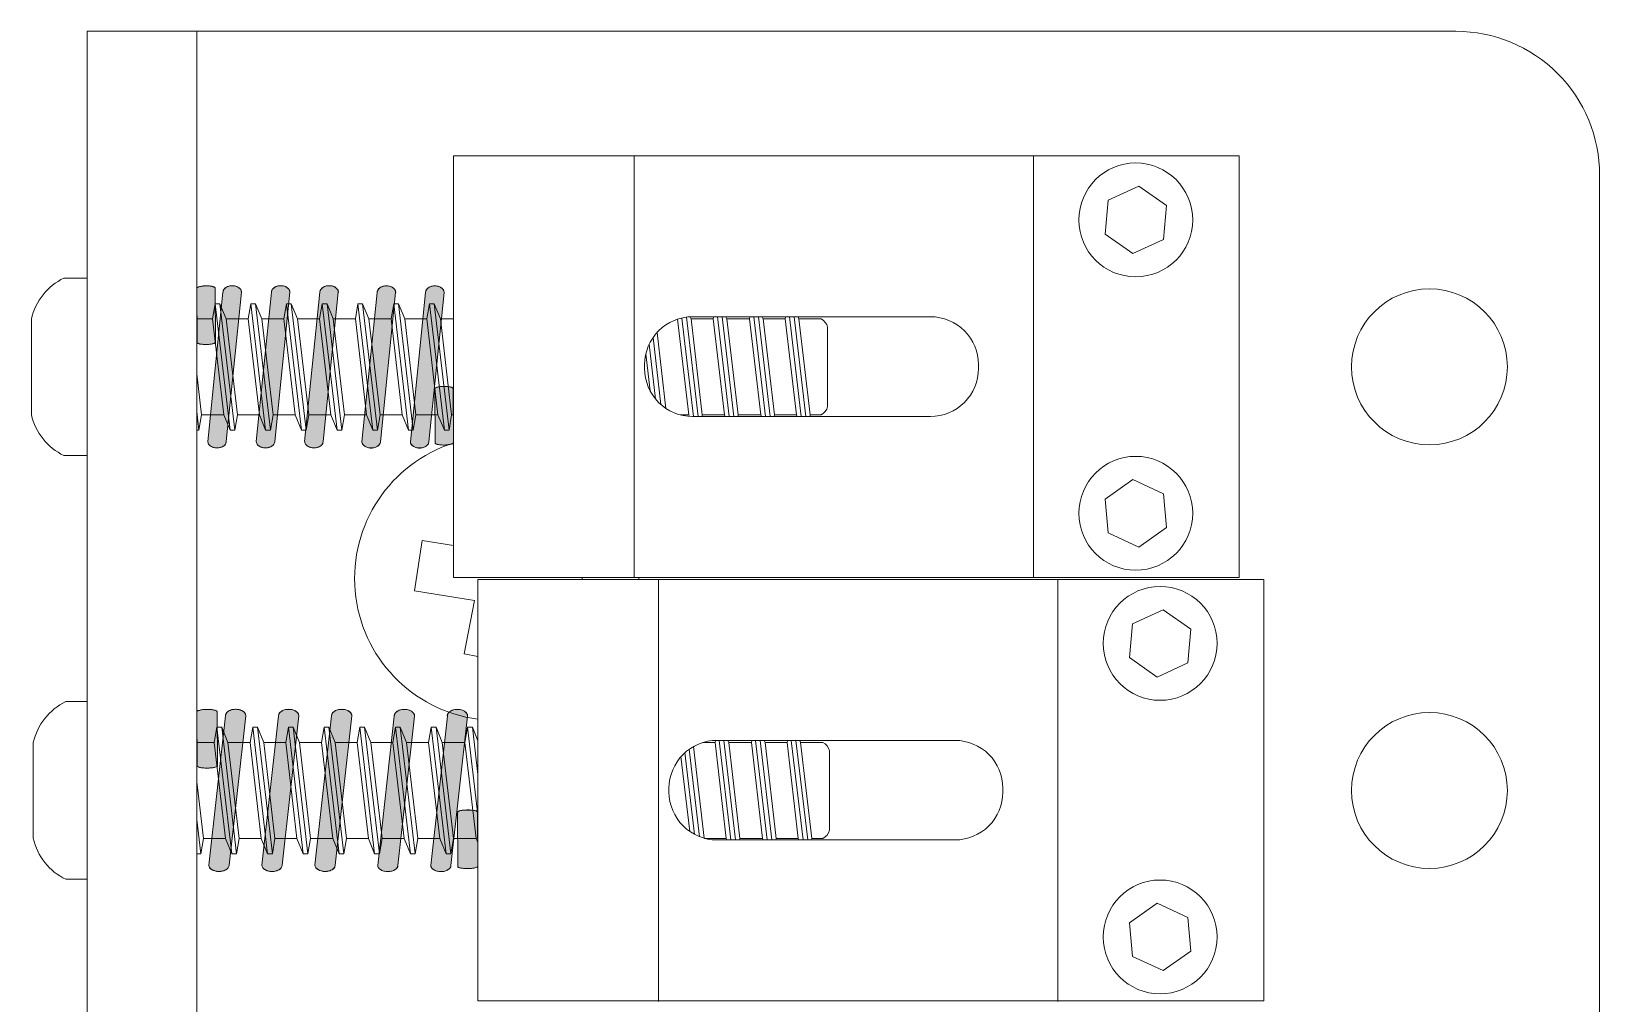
# Model space of a CAD drawing. Header units: inches. Extents: x 25.8 to 87.4, y 9 to 55.4.
# Drawn here: x 46.64 to 57.91, y 48.42 to 55.4 of the extents above; entities that cross this region are included whole.
import ezdxf

# ---------------------------------------------------------------- set-up
doc = ezdxf.new("R2010")
doc.units = ezdxf.units.IN
doc.header["$MEASUREMENT"] = 0
doc.layers.add('Dsene final', color=143, linetype='Continuous', lineweight=0)

msp = doc.modelspace()

# ---------------------------------------------------------------- hatches: boundary and pattern name
at = {"layer": 'Dsene final', "linetype": 'Continuous', "lineweight": 0}
for points in [[(47.83, 53.554), (47.832, 53.166), (47.833, 53.164), (47.834, 53.162), (47.837, 53.161), (47.84, 53.159), (47.843, 53.158), (47.848, 53.156), (47.852, 53.155), (47.858, 53.154), (47.863, 53.153), (47.869, 53.153), (47.876, 53.152), (47.882, 53.152), (47.889, 53.151), (47.896, 53.151), (47.902, 53.151), (47.909, 53.152), (47.916, 53.152), (47.922, 53.153), (47.929, 53.154), (47.934, 53.154), (47.94, 53.156), (47.945, 53.157), (47.949, 53.158), (47.953, 53.16), (47.957, 53.161), (47.96, 53.163), (47.962, 53.164), (47.963, 53.166), (47.964, 53.168), (47.964, 53.169), (47.962, 53.558), (47.961, 53.56), (47.96, 53.561), (47.958, 53.563), (47.955, 53.564), (47.952, 53.566), (47.948, 53.567), (47.944, 53.568), (47.939, 53.57), (47.933, 53.571), (47.927, 53.571), (47.921, 53.572), (47.915, 53.572), (47.908, 53.573), (47.901, 53.573), (47.894, 53.573), (47.888, 53.573), (47.881, 53.572), (47.874, 53.572), (47.868, 53.571), (47.862, 53.57), (47.856, 53.569), (47.851, 53.568), (47.846, 53.567), (47.842, 53.565), (47.838, 53.564), (47.835, 53.562), (47.833, 53.561), (47.831, 53.559), (47.83, 53.558), (47.829, 53.556)], [(48.017, 53.527), (47.908, 52.454), (47.909, 52.449), (47.91, 52.444), (47.912, 52.44), (47.914, 52.435), (47.918, 52.431), (47.921, 52.427), (47.926, 52.424), (47.931, 52.42), (47.936, 52.418), (47.942, 52.415), (47.948, 52.413), (47.954, 52.411), (47.961, 52.41), (47.968, 52.409), (47.975, 52.409), (47.981, 52.409), (47.988, 52.41), (47.995, 52.411), (48.001, 52.413), (48.007, 52.415), (48.013, 52.417), (48.018, 52.42), (48.023, 52.424), (48.028, 52.427), (48.032, 52.431), (48.035, 52.435), (48.037, 52.44), (48.039, 52.444), (48.04, 52.449), (48.041, 52.454), (48.15, 53.527), (48.15, 53.532), (48.149, 53.536), (48.148, 53.541), (48.145, 53.546), (48.143, 53.55), (48.139, 53.554), (48.135, 53.558), (48.13, 53.561), (48.125, 53.564), (48.12, 53.567), (48.114, 53.569), (48.107, 53.571), (48.101, 53.573), (48.094, 53.574), (48.087, 53.574), (48.08, 53.574), (48.074, 53.574), (48.067, 53.573), (48.06, 53.571), (48.054, 53.569), (48.048, 53.567), (48.043, 53.564), (48.037, 53.561), (48.033, 53.558), (48.029, 53.554), (48.025, 53.55), (48.022, 53.546), (48.02, 53.541), (48.018, 53.536), (48.018, 53.532)], [(48.366, 53.527), (48.256, 52.454), (48.257, 52.449), (48.258, 52.444), (48.26, 52.44), (48.263, 52.435), (48.266, 52.431), (48.27, 52.427), (48.274, 52.424), (48.279, 52.42), (48.284, 52.417), (48.29, 52.415), (48.296, 52.413), (48.302, 52.411), (48.309, 52.41), (48.316, 52.409), (48.323, 52.409), (48.33, 52.409), (48.336, 52.41), (48.343, 52.411), (48.349, 52.413), (48.355, 52.415), (48.361, 52.417), (48.367, 52.42), (48.371, 52.424), (48.376, 52.427), (48.38, 52.431), (48.383, 52.435), (48.385, 52.44), (48.387, 52.444), (48.389, 52.449), (48.389, 52.454), (48.498, 53.527), (48.498, 53.532), (48.497, 53.537), (48.496, 53.541), (48.493, 53.546), (48.49, 53.55), (48.486, 53.555), (48.482, 53.558), (48.477, 53.562), (48.472, 53.565), (48.466, 53.568), (48.459, 53.57), (48.453, 53.572), (48.446, 53.573), (48.439, 53.574), (48.432, 53.574), (48.425, 53.574), (48.418, 53.573), (48.411, 53.572), (48.405, 53.57), (48.398, 53.568), (48.392, 53.565), (48.387, 53.562), (48.382, 53.558), (48.378, 53.555), (48.374, 53.55), (48.371, 53.546), (48.368, 53.541), (48.367, 53.537), (48.366, 53.532)], [(48.714, 53.527), (48.604, 52.454), (48.605, 52.449), (48.606, 52.444), (48.608, 52.44), (48.611, 52.435), (48.614, 52.431), (48.618, 52.427), (48.622, 52.424), (48.627, 52.42), (48.632, 52.418), (48.638, 52.415), (48.644, 52.413), (48.651, 52.411), (48.657, 52.41), (48.664, 52.409), (48.671, 52.409), (48.678, 52.409), (48.684, 52.41), (48.691, 52.411), (48.697, 52.413), (48.704, 52.415), (48.709, 52.417), (48.715, 52.42), (48.72, 52.424), (48.724, 52.427), (48.728, 52.431), (48.731, 52.435), (48.734, 52.44), (48.735, 52.444), (48.737, 52.449), (48.737, 52.454), (48.846, 53.527), (48.846, 53.532), (48.845, 53.537), (48.844, 53.541), (48.841, 53.546), (48.838, 53.55), (48.834, 53.555), (48.83, 53.558), (48.825, 53.562), (48.82, 53.565), (48.814, 53.568), (48.808, 53.57), (48.801, 53.572), (48.794, 53.573), (48.787, 53.574), (48.78, 53.574), (48.773, 53.574), (48.766, 53.573), (48.759, 53.572), (48.753, 53.57), (48.746, 53.568), (48.741, 53.565), (48.735, 53.562), (48.73, 53.558), (48.726, 53.555), (48.722, 53.55), (48.719, 53.546), (48.717, 53.542), (48.715, 53.537), (48.714, 53.532)], [(49.125, 53.526), (49.016, 52.452), (49.016, 52.448), (49.018, 52.443), (49.02, 52.439), (49.022, 52.434), (49.025, 52.43), (49.029, 52.426), (49.033, 52.423), (49.038, 52.419), (49.044, 52.416), (49.05, 52.414), (49.056, 52.412), (49.062, 52.41), (49.069, 52.409), (49.075, 52.408), (49.082, 52.408), (49.089, 52.408), (49.096, 52.409), (49.102, 52.41), (49.109, 52.412), (49.115, 52.414), (49.121, 52.416), (49.126, 52.419), (49.131, 52.422), (49.135, 52.426), (49.139, 52.43), (49.142, 52.434), (49.145, 52.439), (49.147, 52.443), (49.148, 52.448), (49.149, 52.452), (49.258, 53.526), (49.258, 53.531), (49.257, 53.535), (49.255, 53.54), (49.253, 53.544), (49.25, 53.549), (49.247, 53.553), (49.243, 53.556), (49.238, 53.56), (49.233, 53.563), (49.227, 53.566), (49.221, 53.568), (49.215, 53.57), (49.208, 53.571), (49.202, 53.572), (49.195, 53.573), (49.188, 53.573), (49.181, 53.572), (49.175, 53.571), (49.168, 53.57), (49.162, 53.568), (49.156, 53.566), (49.15, 53.563), (49.145, 53.56), (49.141, 53.556), (49.136, 53.553), (49.133, 53.549), (49.13, 53.544), (49.128, 53.54), (49.126, 53.535), (49.125, 53.531)], [(49.473, 53.526), (49.364, 52.452), (49.365, 52.448), (49.366, 52.443), (49.368, 52.439), (49.37, 52.434), (49.373, 52.43), (49.377, 52.426), (49.382, 52.423), (49.386, 52.419), (49.392, 52.416), (49.398, 52.414), (49.404, 52.412), (49.41, 52.41), (49.417, 52.409), (49.423, 52.408), (49.43, 52.408), (49.437, 52.408), (49.444, 52.409), (49.451, 52.41), (49.457, 52.412), (49.463, 52.414), (49.469, 52.416), (49.474, 52.419), (49.479, 52.422), (49.483, 52.426), (49.487, 52.43), (49.49, 52.434), (49.493, 52.439), (49.495, 52.443), (49.496, 52.448), (49.497, 52.452), (49.606, 53.526), (49.606, 53.531), (49.605, 53.535), (49.603, 53.54), (49.601, 53.544), (49.598, 53.549), (49.595, 53.553), (49.591, 53.556), (49.586, 53.56), (49.581, 53.563), (49.575, 53.566), (49.569, 53.568), (49.563, 53.57), (49.557, 53.571), (49.55, 53.572), (49.543, 53.573), (49.536, 53.573), (49.529, 53.572), (49.523, 53.571), (49.516, 53.57), (49.51, 53.568), (49.504, 53.566), (49.498, 53.563), (49.493, 53.56), (49.489, 53.556), (49.485, 53.553), (49.481, 53.549), (49.478, 53.544), (49.476, 53.54), (49.474, 53.535), (49.473, 53.531)], [(49.539, 52.832), (49.541, 52.444), (49.542, 52.442), (49.544, 52.44), (49.546, 52.439), (49.549, 52.437), (49.553, 52.436), (49.557, 52.434), (49.562, 52.433), (49.567, 52.432), (49.573, 52.431), (49.579, 52.431), (49.585, 52.43), (49.591, 52.43), (49.598, 52.429), (49.605, 52.429), (49.612, 52.429), (49.619, 52.43), (49.625, 52.43), (49.632, 52.431), (49.638, 52.432), (49.644, 52.432), (49.649, 52.434), (49.654, 52.435), (49.659, 52.436), (49.663, 52.438), (49.666, 52.439), (49.669, 52.441), (49.671, 52.442), (49.673, 52.444), (49.673, 52.446), (49.673, 52.447), (49.671, 52.836), (49.671, 52.838), (49.669, 52.839), (49.667, 52.841), (49.665, 52.842), (49.661, 52.844), (49.657, 52.845), (49.653, 52.846), (49.648, 52.848), (49.643, 52.848), (49.637, 52.849), (49.631, 52.85), (49.624, 52.85), (49.617, 52.851), (49.611, 52.851), (49.604, 52.851), (49.597, 52.851), (49.59, 52.85), (49.584, 52.85), (49.577, 52.849), (49.571, 52.848), (49.566, 52.847), (49.56, 52.846), (49.556, 52.845), (49.551, 52.843), (49.548, 52.842), (49.545, 52.84), (49.542, 52.839), (49.54, 52.837), (49.539, 52.835), (49.539, 52.834)], [(47.83, 50.511), (47.832, 50.122), (47.833, 50.12), (47.835, 50.119), (47.838, 50.117), (47.841, 50.116), (47.845, 50.114), (47.849, 50.113), (47.855, 50.112), (47.86, 50.111), (47.866, 50.11), (47.873, 50.109), (47.88, 50.109), (47.887, 50.108), (47.894, 50.108), (47.902, 50.108), (47.909, 50.108), (47.917, 50.108), (47.924, 50.109), (47.931, 50.109), (47.938, 50.11), (47.944, 50.111), (47.95, 50.112), (47.956, 50.113), (47.961, 50.115), (47.965, 50.116), (47.969, 50.118), (47.972, 50.119), (47.974, 50.121), (47.976, 50.122), (47.977, 50.124), (47.977, 50.126), (47.975, 50.514), (47.974, 50.516), (47.972, 50.518), (47.97, 50.519), (47.967, 50.521), (47.964, 50.522), (47.959, 50.524), (47.954, 50.525), (47.949, 50.526), (47.943, 50.527), (47.937, 50.528), (47.93, 50.529), (47.923, 50.529), (47.916, 50.529), (47.908, 50.529), (47.901, 50.529), (47.893, 50.529), (47.886, 50.529), (47.879, 50.528), (47.872, 50.528), (47.865, 50.527), (47.859, 50.526), (47.853, 50.525), (47.848, 50.523), (47.843, 50.522), (47.839, 50.521), (47.836, 50.519), (47.833, 50.517), (47.831, 50.516), (47.83, 50.514), (47.829, 50.512)], [(48.035, 50.484), (47.916, 49.41), (47.916, 49.405), (47.918, 49.401), (47.92, 49.396), (47.923, 49.392), (47.926, 49.388), (47.93, 49.384), (47.935, 49.38), (47.94, 49.377), (47.946, 49.374), (47.953, 49.372), (47.959, 49.369), (47.966, 49.368), (47.974, 49.367), (47.981, 49.366), (47.988, 49.366), (47.996, 49.366), (48.003, 49.367), (48.011, 49.368), (48.018, 49.369), (48.024, 49.371), (48.031, 49.374), (48.036, 49.377), (48.042, 49.38), (48.047, 49.384), (48.051, 49.388), (48.054, 49.392), (48.057, 49.396), (48.059, 49.401), (48.061, 49.405), (48.061, 49.41), (48.181, 50.484), (48.181, 50.488), (48.18, 50.493), (48.178, 50.498), (48.176, 50.502), (48.172, 50.506), (48.169, 50.51), (48.164, 50.514), (48.159, 50.518), (48.153, 50.521), (48.147, 50.523), (48.141, 50.526), (48.134, 50.528), (48.127, 50.529), (48.119, 50.53), (48.112, 50.531), (48.104, 50.531), (48.097, 50.53), (48.09, 50.529), (48.082, 50.528), (48.076, 50.526), (48.069, 50.523), (48.063, 50.521), (48.057, 50.518), (48.052, 50.514), (48.048, 50.51), (48.044, 50.506), (48.041, 50.502), (48.038, 50.498), (48.036, 50.493), (48.036, 50.488)], [(48.417, 50.484), (48.297, 49.41), (48.298, 49.405), (48.299, 49.401), (48.301, 49.396), (48.304, 49.392), (48.307, 49.388), (48.311, 49.384), (48.316, 49.38), (48.322, 49.377), (48.327, 49.374), (48.334, 49.371), (48.34, 49.369), (48.347, 49.368), (48.355, 49.366), (48.362, 49.366), (48.37, 49.366), (48.377, 49.366), (48.385, 49.366), (48.392, 49.368), (48.399, 49.369), (48.405, 49.371), (48.412, 49.374), (48.418, 49.377), (48.423, 49.38), (48.428, 49.384), (48.432, 49.388), (48.436, 49.392), (48.438, 49.396), (48.44, 49.401), (48.442, 49.405), (48.442, 49.41), (48.562, 50.484), (48.562, 50.488), (48.561, 50.493), (48.559, 50.498), (48.556, 50.503), (48.553, 50.507), (48.549, 50.511), (48.544, 50.515), (48.539, 50.518), (48.533, 50.521), (48.526, 50.524), (48.519, 50.526), (48.512, 50.528), (48.505, 50.529), (48.497, 50.53), (48.489, 50.53), (48.482, 50.53), (48.474, 50.529), (48.467, 50.528), (48.459, 50.526), (48.452, 50.524), (48.446, 50.521), (48.44, 50.518), (48.435, 50.515), (48.43, 50.511), (48.426, 50.507), (48.422, 50.503), (48.42, 50.498), (48.418, 50.493), (48.417, 50.488)], [(48.798, 50.484), (48.678, 49.41), (48.679, 49.405), (48.68, 49.401), (48.682, 49.396), (48.685, 49.392), (48.689, 49.388), (48.693, 49.384), (48.698, 49.38), (48.703, 49.377), (48.709, 49.374), (48.715, 49.372), (48.722, 49.369), (48.729, 49.368), (48.736, 49.367), (48.743, 49.366), (48.751, 49.366), (48.758, 49.366), (48.766, 49.367), (48.773, 49.368), (48.78, 49.369), (48.787, 49.371), (48.793, 49.374), (48.799, 49.377), (48.804, 49.38), (48.809, 49.384), (48.813, 49.388), (48.817, 49.392), (48.82, 49.396), (48.822, 49.401), (48.823, 49.405), (48.824, 49.41), (48.943, 50.484), (48.943, 50.488), (48.942, 50.493), (48.94, 50.498), (48.938, 50.503), (48.934, 50.507), (48.93, 50.511), (48.925, 50.515), (48.92, 50.518), (48.914, 50.521), (48.908, 50.524), (48.901, 50.526), (48.893, 50.528), (48.886, 50.529), (48.878, 50.53), (48.871, 50.53), (48.863, 50.53), (48.855, 50.529), (48.848, 50.528), (48.841, 50.526), (48.834, 50.524), (48.827, 50.521), (48.821, 50.518), (48.816, 50.515), (48.811, 50.511), (48.807, 50.507), (48.804, 50.503), (48.801, 50.498), (48.799, 50.493), (48.798, 50.488)], [(49.248, 50.482), (49.129, 49.409), (49.129, 49.404), (49.131, 49.4), (49.133, 49.395), (49.136, 49.391), (49.139, 49.387), (49.143, 49.383), (49.148, 49.379), (49.153, 49.376), (49.159, 49.373), (49.166, 49.37), (49.172, 49.368), (49.179, 49.367), (49.187, 49.365), (49.194, 49.365), (49.201, 49.364), (49.209, 49.365), (49.216, 49.365), (49.224, 49.367), (49.231, 49.368), (49.237, 49.37), (49.244, 49.373), (49.249, 49.376), (49.255, 49.379), (49.26, 49.383), (49.264, 49.387), (49.267, 49.391), (49.27, 49.395), (49.272, 49.4), (49.274, 49.404), (49.274, 49.409), (49.394, 50.482), (49.394, 50.487), (49.393, 50.492), (49.391, 50.496), (49.389, 50.501), (49.385, 50.505), (49.382, 50.509), (49.377, 50.513), (49.372, 50.516), (49.366, 50.519), (49.36, 50.522), (49.354, 50.524), (49.347, 50.526), (49.34, 50.528), (49.332, 50.529), (49.325, 50.529), (49.317, 50.529), (49.31, 50.529), (49.303, 50.528), (49.296, 50.526), (49.289, 50.524), (49.282, 50.522), (49.276, 50.519), (49.27, 50.516), (49.265, 50.513), (49.261, 50.509), (49.257, 50.505), (49.254, 50.501), (49.251, 50.496), (49.25, 50.492), (49.249, 50.487)], [(49.63, 50.482), (49.51, 49.409), (49.511, 49.404), (49.512, 49.4), (49.514, 49.395), (49.517, 49.391), (49.52, 49.387), (49.525, 49.383), (49.529, 49.379), (49.535, 49.376), (49.541, 49.373), (49.547, 49.37), (49.554, 49.368), (49.561, 49.367), (49.568, 49.365), (49.575, 49.365), (49.583, 49.364), (49.59, 49.365), (49.598, 49.365), (49.605, 49.366), (49.612, 49.368), (49.619, 49.37), (49.625, 49.373), (49.631, 49.376), (49.636, 49.379), (49.641, 49.383), (49.645, 49.387), (49.649, 49.391), (49.651, 49.395), (49.654, 49.4), (49.655, 49.404), (49.655, 49.409), (49.775, 50.482), (49.775, 50.487), (49.774, 50.492), (49.772, 50.496), (49.77, 50.501), (49.767, 50.505), (49.763, 50.509), (49.758, 50.513), (49.753, 50.516), (49.748, 50.519), (49.742, 50.522), (49.735, 50.524), (49.728, 50.526), (49.721, 50.528), (49.714, 50.529), (49.706, 50.529), (49.699, 50.529), (49.691, 50.529), (49.684, 50.528), (49.677, 50.526), (49.67, 50.524), (49.663, 50.522), (49.657, 50.519), (49.652, 50.516), (49.647, 50.513), (49.642, 50.509), (49.638, 50.505), (49.635, 50.501), (49.633, 50.496), (49.631, 50.492), (49.63, 50.487)], [(49.702, 49.789), (49.704, 49.4), (49.705, 49.398), (49.707, 49.397), (49.71, 49.395), (49.713, 49.394), (49.717, 49.392), (49.722, 49.391), (49.727, 49.39), (49.732, 49.389), (49.739, 49.388), (49.745, 49.387), (49.752, 49.387), (49.759, 49.386), (49.767, 49.386), (49.774, 49.386), (49.782, 49.386), (49.789, 49.386), (49.796, 49.387), (49.803, 49.387), (49.81, 49.388), (49.817, 49.389), (49.823, 49.39), (49.828, 49.391), (49.833, 49.393), (49.837, 49.394), (49.841, 49.396), (49.844, 49.397), (49.846, 49.399), (49.848, 49.4), (49.849, 49.402), (49.849, 49.404), (49.847, 49.792), (49.846, 49.794), (49.845, 49.796), (49.842, 49.797), (49.839, 49.799), (49.836, 49.8), (49.831, 49.802), (49.827, 49.803), (49.821, 49.804), (49.815, 49.805), (49.809, 49.806), (49.802, 49.806), (49.795, 49.807), (49.788, 49.807), (49.78, 49.807), (49.773, 49.807), (49.765, 49.807), (49.758, 49.807), (49.751, 49.806), (49.744, 49.806), (49.737, 49.805), (49.731, 49.804), (49.725, 49.803), (49.72, 49.801), (49.715, 49.8), (49.711, 49.799), (49.708, 49.797), (49.705, 49.795), (49.703, 49.794), (49.702, 49.792), (49.702, 49.79)]]:
    msp.add_hatch(color=256, dxfattribs=at).paths.add_polyline_path(points)

# ---------------------------------------------------------------- linework, layer by layer
for p, q in [((47.829, 55.402), (47.042, 55.402)), ((47.829, 35.47), (47.829, 55.402)), ((50.971, 54.508), (50.971, 51.474)), ((53.841, 54.508), (53.841, 51.474)), ((47.83, 53.554), (47.832, 53.166)), ((48.017, 53.527), (47.908, 52.454)), ((47.964, 53.169), (47.962, 53.558)), ((48.041, 52.454), (48.15, 53.527)), ((48.366, 53.527), (48.256, 52.454)), ((48.389, 52.454), (48.498, 53.527)), ((48.714, 53.527), (48.604, 52.454)), ((48.737, 52.454), (48.846, 53.527)), ((49.125, 53.526), (49.016, 52.452)), ((49.149, 52.452), (49.258, 53.526)), ((49.473, 53.526), (49.364, 52.452)), ((49.497, 52.452), (49.606, 53.526)), ((47.829, 53.335), (47.942, 53.335)), ((48.023, 52.646), (47.942, 53.335)), ((48.04, 53.335), (48.121, 52.646)), ((48.04, 53.335), (48.199, 53.335)), ((48.279, 52.646), (48.199, 53.335)), ((48.297, 53.335), (48.377, 52.646)), ((48.297, 53.335), (48.455, 53.335)), ((48.536, 52.646), (48.455, 53.335)), ((48.553, 53.335), (48.634, 52.646)), ((48.553, 53.335), (48.712, 53.335)), ((48.793, 52.646), (48.712, 53.335)), ((48.81, 53.335), (48.89, 52.646)), ((48.81, 53.335), (48.969, 53.335)), ((49.049, 52.646), (48.969, 53.335)), ((49.066, 53.335), (49.147, 52.646)), ((49.067, 53.335), (49.225, 53.335)), ((49.306, 52.646), (49.225, 53.335)), ((49.323, 53.335), (49.404, 52.646)), ((49.323, 53.335), (49.482, 53.335)), ((49.562, 52.646), (49.482, 53.335)), ((49.58, 53.335), (49.66, 52.646)), ((49.58, 53.335), (49.673, 53.335)), ((51.364, 52.646), (51.283, 53.334)), ((51.397, 52.635), (51.314, 53.342)), ((51.347, 53.348), (51.431, 52.635)), ((51.381, 53.335), (51.375, 53.351)), ((51.381, 53.335), (51.461, 52.646)), ((51.381, 53.335), (51.54, 53.335)), ((51.542, 53.351), (51.54, 53.335)), ((51.62, 52.646), (51.54, 53.335)), ((51.654, 52.635), (51.57, 53.351)), ((51.604, 53.351), (51.688, 52.635)), ((51.638, 53.335), (51.631, 53.351)), ((51.638, 53.335), (51.718, 52.646)), ((51.638, 53.335), (51.801, 53.335)), ((51.803, 53.351), (51.801, 53.335)), ((51.881, 52.646), (51.801, 53.335)), ((51.915, 52.635), (51.831, 53.351)), ((51.865, 53.351), (51.949, 52.635)), ((51.899, 53.335), (51.892, 53.351)), ((51.899, 53.335), (51.979, 52.646)), ((51.899, 53.335), (52.057, 53.335)), ((52.06, 53.351), (52.057, 53.335)), ((52.138, 52.646), (52.057, 53.335)), ((52.171, 52.635), (52.087, 53.351)), ((52.121, 53.351), (52.205, 52.635)), ((52.155, 53.335), (52.149, 53.351)), ((52.155, 53.335), (52.236, 52.646)), ((52.155, 53.335), (52.314, 53.335)), ((51.108, 53.202), (51.164, 52.72)), ((51.136, 53.238), (51.199, 52.693)), ((51.087, 52.818), (51.056, 53.085)), ((51.126, 52.76), (51.08, 53.153)), ((47.829, 52.941), (47.864, 52.646)), ((49.539, 52.832), (49.541, 52.444)), ((49.673, 52.447), (49.671, 52.836)), ((47.829, 52.67), (47.845, 52.537)), ((48.023, 52.647), (47.864, 52.647)), ((48.279, 52.647), (48.121, 52.647)), ((48.536, 52.647), (48.377, 52.647)), ((48.793, 52.647), (48.634, 52.647)), ((49.049, 52.647), (48.89, 52.647)), ((49.306, 52.647), (49.147, 52.647)), ((49.562, 52.647), (49.404, 52.647)), ((49.673, 52.647), (49.66, 52.647)), ((51.364, 52.647), (51.303, 52.647)), ((51.364, 52.646), (51.368, 52.636)), ((51.46, 52.635), (51.461, 52.646)), ((51.62, 52.647), (51.461, 52.647)), ((51.62, 52.646), (51.625, 52.635)), ((51.716, 52.635), (51.718, 52.646)), ((51.881, 52.647), (51.718, 52.647)), ((51.881, 52.646), (51.886, 52.635)), ((51.977, 52.635), (51.979, 52.646)), ((52.138, 52.647), (51.979, 52.647)), ((52.138, 52.646), (52.143, 52.635)), ((52.234, 52.635), (52.236, 52.646)), ((49.394, 51.382), (49.449, 51.744)), ((49.449, 51.744), (49.673, 51.708)), ((50.599, 51.478), (50.597, 51.464)), ((51.146, 51.464), (51.146, 48.431)), ((54.016, 51.464), (54.016, 48.431)), ((49.825, 51.313), (49.394, 51.382)), ((49.75, 50.928), (49.825, 51.313)), ((49.849, 50.909), (49.75, 50.928)), ((47.83, 50.511), (47.832, 50.122)), ((48.035, 50.484), (47.916, 49.41)), ((47.977, 50.126), (47.975, 50.514)), ((48.061, 49.41), (48.181, 50.484)), ((48.417, 50.484), (48.297, 49.41)), ((48.442, 49.41), (48.562, 50.484)), ((48.798, 50.484), (48.678, 49.41)), ((48.824, 49.41), (48.943, 50.484)), ((49.248, 50.482), (49.129, 49.409)), ((49.274, 49.409), (49.394, 50.482)), ((49.63, 50.482), (49.51, 49.409)), ((49.655, 49.409), (49.775, 50.482)), ((47.829, 50.292), (47.955, 50.292)), ((48.036, 49.603), (47.955, 50.292)), ((48.053, 50.292), (48.134, 49.603)), ((48.053, 50.292), (48.212, 50.292)), ((48.292, 49.603), (48.212, 50.292)), ((48.31, 50.292), (48.39, 49.603)), ((48.31, 50.292), (48.469, 50.292)), ((48.549, 49.603), (48.469, 50.292)), ((48.566, 50.292), (48.647, 49.603)), ((48.566, 50.292), (48.725, 50.292)), ((48.806, 49.603), (48.725, 50.292)), ((48.823, 50.292), (48.904, 49.603)), ((48.823, 50.292), (48.982, 50.292)), ((49.062, 49.603), (48.982, 50.292)), ((49.08, 50.292), (49.16, 49.603)), ((49.08, 50.292), (49.238, 50.292)), ((49.319, 49.603), (49.238, 50.292)), ((49.336, 50.292), (49.417, 49.603)), ((49.336, 50.292), (49.495, 50.292)), ((49.576, 49.603), (49.495, 50.292)), ((49.593, 50.292), (49.674, 49.603)), ((49.593, 50.292), (49.756, 50.292)), ((49.837, 49.603), (49.756, 50.292)), ((51.397, 50.263), (51.475, 49.604)), ((51.464, 50.292), (51.553, 50.292)), ((51.555, 50.307), (51.553, 50.292)), ((51.633, 49.603), (51.553, 50.292)), ((51.667, 49.592), (51.583, 50.307)), ((51.617, 50.307), (51.701, 49.592)), ((51.651, 50.292), (51.644, 50.307)), ((51.651, 50.292), (51.731, 49.603)), ((51.651, 50.292), (51.814, 50.292)), ((51.817, 50.307), (51.814, 50.292)), ((51.894, 49.603), (51.814, 50.292)), ((51.928, 49.592), (51.844, 50.307)), ((51.878, 50.307), (51.962, 49.592)), ((51.912, 50.292), (51.905, 50.307)), ((51.912, 50.292), (51.992, 49.603)), ((51.912, 50.292), (52.071, 50.292)), ((52.073, 50.307), (52.071, 50.292)), ((52.151, 49.603), (52.071, 50.292)), ((52.185, 49.592), (52.1, 50.307)), ((52.134, 50.307), (52.219, 49.592)), ((52.168, 50.292), (52.162, 50.307)), ((52.168, 50.292), (52.249, 49.603)), ((52.168, 50.292), (52.327, 50.292)), ((51.371, 49.653), (51.308, 50.191)), ((51.406, 49.632), (51.337, 50.219)), ((51.368, 50.244), (51.441, 49.615)), ((47.829, 50.01), (47.877, 49.603)), ((47.829, 49.738), (47.858, 49.493)), ((49.702, 49.789), (49.704, 49.4)), ((49.849, 49.404), (49.847, 49.792)), ((48.036, 49.603), (47.877, 49.603)), ((48.292, 49.603), (48.134, 49.603)), ((48.549, 49.603), (48.39, 49.603)), ((48.806, 49.603), (48.647, 49.603)), ((49.062, 49.603), (48.904, 49.603)), ((49.319, 49.603), (49.16, 49.603)), ((49.576, 49.603), (49.417, 49.603)), ((49.837, 49.603), (49.674, 49.603)), ((49.837, 49.603), (49.849, 49.573)), ((51.633, 49.603), (51.478, 49.603)), ((51.633, 49.603), (51.638, 49.592)), ((51.729, 49.592), (51.731, 49.603)), ((51.894, 49.603), (51.731, 49.603)), ((51.895, 49.603), (51.899, 49.592)), ((51.99, 49.592), (51.992, 49.603)), ((52.151, 49.603), (51.992, 49.603)), ((52.151, 49.603), (52.156, 49.592)), ((52.247, 49.592), (52.249, 49.603))]:
    msp.add_line(p, q, dxfattribs=at)
at = {"layer": 'Dsene final', "linetype": 'Continuous', "lineweight": 0, "flags": 128}
for points in [[(47.042, 55.402), (47.042, 33.533, 0.414214), (47.731, 32.844), (52.434, 32.844, 0.414214), (53.467, 33.877), (53.467, 35.48)], [(47.042, 55.402), (56.876, 55.402, -0.414214), (57.909, 54.369), (57.909, 36.513, -0.414214), (56.876, 35.48), (53.467, 35.48)], [(47.042, 53.629), (46.875, 53.629, 0.226915), (46.641, 53.335), (46.641, 52.991)], [(52.16, 53.335), (52.315, 53.335, -0.226915), (52.362, 53.276), (52.362, 52.706, -0.226915), (52.315, 52.647), (52.236, 52.647)], [(47.042, 52.353), (46.875, 52.353, -0.226915), (46.641, 52.647), (46.641, 52.991)], [(47.042, 50.586), (46.888, 50.586, 0.226915), (46.654, 50.291), (46.654, 49.947)], [(52.173, 50.292), (52.328, 50.292, -0.226915), (52.375, 50.233), (52.375, 49.662, -0.226915), (52.328, 49.603), (52.249, 49.603)], [(47.042, 49.309), (46.888, 49.309, -0.226915), (46.654, 49.604), (46.654, 49.947)]]:
    msp.add_lwpolyline(points, format="xyb", dxfattribs=at)
for points in [[(49.673, 51.478), (49.673, 54.508), (55.32, 54.508), (55.32, 51.478)], [(54.796, 54.15), (54.598, 54.29), (54.377, 54.188), (54.355, 53.945), (54.554, 53.805), (54.775, 53.907)], [(47.83, 53.554), (47.832, 53.166), (47.833, 53.164), (47.834, 53.162), (47.837, 53.161), (47.84, 53.159), (47.843, 53.158), (47.848, 53.156), (47.852, 53.155), (47.858, 53.154), (47.863, 53.153), (47.869, 53.153), (47.876, 53.152), (47.882, 53.152), (47.889, 53.151), (47.896, 53.151), (47.902, 53.151), (47.909, 53.152), (47.916, 53.152), (47.922, 53.153), (47.929, 53.154), (47.934, 53.154), (47.94, 53.156), (47.945, 53.157), (47.949, 53.158), (47.953, 53.16), (47.957, 53.161), (47.96, 53.163), (47.962, 53.164), (47.963, 53.166), (47.964, 53.168), (47.964, 53.169), (47.962, 53.558), (47.961, 53.56), (47.96, 53.561), (47.958, 53.563), (47.955, 53.564), (47.952, 53.566), (47.948, 53.567), (47.944, 53.568), (47.939, 53.57), (47.933, 53.571), (47.927, 53.571), (47.921, 53.572), (47.915, 53.572), (47.908, 53.573), (47.901, 53.573), (47.894, 53.573), (47.888, 53.573), (47.881, 53.572), (47.874, 53.572), (47.868, 53.571), (47.862, 53.57), (47.856, 53.569), (47.851, 53.568), (47.846, 53.567), (47.842, 53.565), (47.838, 53.564), (47.835, 53.562), (47.833, 53.561), (47.831, 53.559), (47.83, 53.558), (47.829, 53.556)], [(48.017, 53.527), (47.908, 52.454), (47.909, 52.449), (47.91, 52.444), (47.912, 52.44), (47.914, 52.435), (47.918, 52.431), (47.921, 52.427), (47.926, 52.424), (47.931, 52.42), (47.936, 52.418), (47.942, 52.415), (47.948, 52.413), (47.954, 52.411), (47.961, 52.41), (47.968, 52.409), (47.975, 52.409), (47.981, 52.409), (47.988, 52.41), (47.995, 52.411), (48.001, 52.413), (48.007, 52.415), (48.013, 52.417), (48.018, 52.42), (48.023, 52.424), (48.028, 52.427), (48.032, 52.431), (48.035, 52.435), (48.037, 52.44), (48.039, 52.444), (48.04, 52.449), (48.041, 52.454), (48.15, 53.527), (48.15, 53.532), (48.149, 53.536), (48.148, 53.541), (48.145, 53.546), (48.143, 53.55), (48.139, 53.554), (48.135, 53.558), (48.13, 53.561), (48.125, 53.564), (48.12, 53.567), (48.114, 53.569), (48.107, 53.571), (48.101, 53.573), (48.094, 53.574), (48.087, 53.574), (48.08, 53.574), (48.074, 53.574), (48.067, 53.573), (48.06, 53.571), (48.054, 53.569), (48.048, 53.567), (48.043, 53.564), (48.037, 53.561), (48.033, 53.558), (48.029, 53.554), (48.025, 53.55), (48.022, 53.546), (48.02, 53.541), (48.018, 53.536), (48.018, 53.532)], [(48.366, 53.527), (48.256, 52.454), (48.257, 52.449), (48.258, 52.444), (48.26, 52.44), (48.263, 52.435), (48.266, 52.431), (48.27, 52.427), (48.274, 52.424), (48.279, 52.42), (48.284, 52.417), (48.29, 52.415), (48.296, 52.413), (48.302, 52.411), (48.309, 52.41), (48.316, 52.409), (48.323, 52.409), (48.33, 52.409), (48.336, 52.41), (48.343, 52.411), (48.349, 52.413), (48.355, 52.415), (48.361, 52.417), (48.367, 52.42), (48.371, 52.424), (48.376, 52.427), (48.38, 52.431), (48.383, 52.435), (48.385, 52.44), (48.387, 52.444), (48.389, 52.449), (48.389, 52.454), (48.498, 53.527), (48.498, 53.532), (48.497, 53.537), (48.496, 53.541), (48.493, 53.546), (48.49, 53.55), (48.486, 53.555), (48.482, 53.558), (48.477, 53.562), (48.472, 53.565), (48.466, 53.568), (48.459, 53.57), (48.453, 53.572), (48.446, 53.573), (48.439, 53.574), (48.432, 53.574), (48.425, 53.574), (48.418, 53.573), (48.411, 53.572), (48.405, 53.57), (48.398, 53.568), (48.392, 53.565), (48.387, 53.562), (48.382, 53.558), (48.378, 53.555), (48.374, 53.55), (48.371, 53.546), (48.368, 53.541), (48.367, 53.537), (48.366, 53.532)], [(48.714, 53.527), (48.604, 52.454), (48.605, 52.449), (48.606, 52.444), (48.608, 52.44), (48.611, 52.435), (48.614, 52.431), (48.618, 52.427), (48.622, 52.424), (48.627, 52.42), (48.632, 52.418), (48.638, 52.415), (48.644, 52.413), (48.651, 52.411), (48.657, 52.41), (48.664, 52.409), (48.671, 52.409), (48.678, 52.409), (48.684, 52.41), (48.691, 52.411), (48.697, 52.413), (48.704, 52.415), (48.709, 52.417), (48.715, 52.42), (48.72, 52.424), (48.724, 52.427), (48.728, 52.431), (48.731, 52.435), (48.734, 52.44), (48.735, 52.444), (48.737, 52.449), (48.737, 52.454), (48.846, 53.527), (48.846, 53.532), (48.845, 53.537), (48.844, 53.541), (48.841, 53.546), (48.838, 53.55), (48.834, 53.555), (48.83, 53.558), (48.825, 53.562), (48.82, 53.565), (48.814, 53.568), (48.808, 53.57), (48.801, 53.572), (48.794, 53.573), (48.787, 53.574), (48.78, 53.574), (48.773, 53.574), (48.766, 53.573), (48.759, 53.572), (48.753, 53.57), (48.746, 53.568), (48.741, 53.565), (48.735, 53.562), (48.73, 53.558), (48.726, 53.555), (48.722, 53.55), (48.719, 53.546), (48.717, 53.542), (48.715, 53.537), (48.714, 53.532)], [(49.125, 53.526), (49.016, 52.452), (49.016, 52.448), (49.018, 52.443), (49.02, 52.439), (49.022, 52.434), (49.025, 52.43), (49.029, 52.426), (49.033, 52.423), (49.038, 52.419), (49.044, 52.416), (49.05, 52.414), (49.056, 52.412), (49.062, 52.41), (49.069, 52.409), (49.075, 52.408), (49.082, 52.408), (49.089, 52.408), (49.096, 52.409), (49.102, 52.41), (49.109, 52.412), (49.115, 52.414), (49.121, 52.416), (49.126, 52.419), (49.131, 52.422), (49.135, 52.426), (49.139, 52.43), (49.142, 52.434), (49.145, 52.439), (49.147, 52.443), (49.148, 52.448), (49.149, 52.452), (49.258, 53.526), (49.258, 53.531), (49.257, 53.535), (49.255, 53.54), (49.253, 53.544), (49.25, 53.549), (49.247, 53.553), (49.243, 53.556), (49.238, 53.56), (49.233, 53.563), (49.227, 53.566), (49.221, 53.568), (49.215, 53.57), (49.208, 53.571), (49.202, 53.572), (49.195, 53.573), (49.188, 53.573), (49.181, 53.572), (49.175, 53.571), (49.168, 53.57), (49.162, 53.568), (49.156, 53.566), (49.15, 53.563), (49.145, 53.56), (49.141, 53.556), (49.136, 53.553), (49.133, 53.549), (49.13, 53.544), (49.128, 53.54), (49.126, 53.535), (49.125, 53.531)], [(49.473, 53.526), (49.364, 52.452), (49.365, 52.448), (49.366, 52.443), (49.368, 52.439), (49.37, 52.434), (49.373, 52.43), (49.377, 52.426), (49.382, 52.423), (49.386, 52.419), (49.392, 52.416), (49.398, 52.414), (49.404, 52.412), (49.41, 52.41), (49.417, 52.409), (49.423, 52.408), (49.43, 52.408), (49.437, 52.408), (49.444, 52.409), (49.451, 52.41), (49.457, 52.412), (49.463, 52.414), (49.469, 52.416), (49.474, 52.419), (49.479, 52.422), (49.483, 52.426), (49.487, 52.43), (49.49, 52.434), (49.493, 52.439), (49.495, 52.443), (49.496, 52.448), (49.497, 52.452), (49.606, 53.526), (49.606, 53.531), (49.605, 53.535), (49.603, 53.54), (49.601, 53.544), (49.598, 53.549), (49.595, 53.553), (49.591, 53.556), (49.586, 53.56), (49.581, 53.563), (49.575, 53.566), (49.569, 53.568), (49.563, 53.57), (49.557, 53.571), (49.55, 53.572), (49.543, 53.573), (49.536, 53.573), (49.529, 53.572), (49.523, 53.571), (49.516, 53.57), (49.51, 53.568), (49.504, 53.566), (49.498, 53.563), (49.493, 53.56), (49.489, 53.556), (49.485, 53.553), (49.481, 53.549), (49.478, 53.544), (49.476, 53.54), (49.474, 53.535), (49.473, 53.531)], [(49.539, 52.832), (49.541, 52.444), (49.542, 52.442), (49.544, 52.44), (49.546, 52.439), (49.549, 52.437), (49.553, 52.436), (49.557, 52.434), (49.562, 52.433), (49.567, 52.432), (49.573, 52.431), (49.579, 52.431), (49.585, 52.43), (49.591, 52.43), (49.598, 52.429), (49.605, 52.429), (49.612, 52.429), (49.619, 52.43), (49.625, 52.43), (49.632, 52.431), (49.638, 52.432), (49.644, 52.432), (49.649, 52.434), (49.654, 52.435), (49.659, 52.436), (49.663, 52.438), (49.666, 52.439), (49.669, 52.441), (49.671, 52.442), (49.673, 52.444), (49.673, 52.446), (49.673, 52.447), (49.671, 52.836), (49.671, 52.838), (49.669, 52.839), (49.667, 52.841), (49.665, 52.842), (49.661, 52.844), (49.657, 52.845), (49.653, 52.846), (49.648, 52.848), (49.643, 52.848), (49.637, 52.849), (49.631, 52.85), (49.624, 52.85), (49.617, 52.851), (49.611, 52.851), (49.604, 52.851), (49.597, 52.851), (49.59, 52.85), (49.584, 52.85), (49.577, 52.849), (49.571, 52.848), (49.566, 52.847), (49.56, 52.846), (49.556, 52.845), (49.551, 52.843), (49.548, 52.842), (49.545, 52.84), (49.542, 52.839), (49.54, 52.837), (49.539, 52.835), (49.539, 52.834)], [(54.796, 51.836), (54.598, 51.696), (54.377, 51.798), (54.355, 52.041), (54.554, 52.181), (54.775, 52.079)], [(49.849, 48.435), (49.849, 51.464), (55.495, 51.464), (55.495, 48.435)], [(54.972, 51.106), (54.773, 51.246), (54.552, 51.144), (54.53, 50.902), (54.729, 50.762), (54.95, 50.864)], [(47.83, 50.511), (47.832, 50.122), (47.833, 50.12), (47.835, 50.119), (47.838, 50.117), (47.841, 50.116), (47.845, 50.114), (47.849, 50.113), (47.855, 50.112), (47.86, 50.111), (47.866, 50.11), (47.873, 50.109), (47.88, 50.109), (47.887, 50.108), (47.894, 50.108), (47.902, 50.108), (47.909, 50.108), (47.917, 50.108), (47.924, 50.109), (47.931, 50.109), (47.938, 50.11), (47.944, 50.111), (47.95, 50.112), (47.956, 50.113), (47.961, 50.115), (47.965, 50.116), (47.969, 50.118), (47.972, 50.119), (47.974, 50.121), (47.976, 50.122), (47.977, 50.124), (47.977, 50.126), (47.975, 50.514), (47.974, 50.516), (47.972, 50.518), (47.97, 50.519), (47.967, 50.521), (47.964, 50.522), (47.959, 50.524), (47.954, 50.525), (47.949, 50.526), (47.943, 50.527), (47.937, 50.528), (47.93, 50.529), (47.923, 50.529), (47.916, 50.529), (47.908, 50.529), (47.901, 50.529), (47.893, 50.529), (47.886, 50.529), (47.879, 50.528), (47.872, 50.528), (47.865, 50.527), (47.859, 50.526), (47.853, 50.525), (47.848, 50.523), (47.843, 50.522), (47.839, 50.521), (47.836, 50.519), (47.833, 50.517), (47.831, 50.516), (47.83, 50.514), (47.829, 50.512)], [(48.035, 50.484), (47.916, 49.41), (47.916, 49.405), (47.918, 49.401), (47.92, 49.396), (47.923, 49.392), (47.926, 49.388), (47.93, 49.384), (47.935, 49.38), (47.94, 49.377), (47.946, 49.374), (47.953, 49.372), (47.959, 49.369), (47.966, 49.368), (47.974, 49.367), (47.981, 49.366), (47.988, 49.366), (47.996, 49.366), (48.003, 49.367), (48.011, 49.368), (48.018, 49.369), (48.024, 49.371), (48.031, 49.374), (48.036, 49.377), (48.042, 49.38), (48.047, 49.384), (48.051, 49.388), (48.054, 49.392), (48.057, 49.396), (48.059, 49.401), (48.061, 49.405), (48.061, 49.41), (48.181, 50.484), (48.181, 50.488), (48.18, 50.493), (48.178, 50.498), (48.176, 50.502), (48.172, 50.506), (48.169, 50.51), (48.164, 50.514), (48.159, 50.518), (48.153, 50.521), (48.147, 50.523), (48.141, 50.526), (48.134, 50.528), (48.127, 50.529), (48.119, 50.53), (48.112, 50.531), (48.104, 50.531), (48.097, 50.53), (48.09, 50.529), (48.082, 50.528), (48.076, 50.526), (48.069, 50.523), (48.063, 50.521), (48.057, 50.518), (48.052, 50.514), (48.048, 50.51), (48.044, 50.506), (48.041, 50.502), (48.038, 50.498), (48.036, 50.493), (48.036, 50.488)], [(48.417, 50.484), (48.297, 49.41), (48.298, 49.405), (48.299, 49.401), (48.301, 49.396), (48.304, 49.392), (48.307, 49.388), (48.311, 49.384), (48.316, 49.38), (48.322, 49.377), (48.327, 49.374), (48.334, 49.371), (48.34, 49.369), (48.347, 49.368), (48.355, 49.366), (48.362, 49.366), (48.37, 49.366), (48.377, 49.366), (48.385, 49.366), (48.392, 49.368), (48.399, 49.369), (48.405, 49.371), (48.412, 49.374), (48.418, 49.377), (48.423, 49.38), (48.428, 49.384), (48.432, 49.388), (48.436, 49.392), (48.438, 49.396), (48.44, 49.401), (48.442, 49.405), (48.442, 49.41), (48.562, 50.484), (48.562, 50.488), (48.561, 50.493), (48.559, 50.498), (48.556, 50.503), (48.553, 50.507), (48.549, 50.511), (48.544, 50.515), (48.539, 50.518), (48.533, 50.521), (48.526, 50.524), (48.519, 50.526), (48.512, 50.528), (48.505, 50.529), (48.497, 50.53), (48.489, 50.53), (48.482, 50.53), (48.474, 50.529), (48.467, 50.528), (48.459, 50.526), (48.452, 50.524), (48.446, 50.521), (48.44, 50.518), (48.435, 50.515), (48.43, 50.511), (48.426, 50.507), (48.422, 50.503), (48.42, 50.498), (48.418, 50.493), (48.417, 50.488)], [(48.798, 50.484), (48.678, 49.41), (48.679, 49.405), (48.68, 49.401), (48.682, 49.396), (48.685, 49.392), (48.689, 49.388), (48.693, 49.384), (48.698, 49.38), (48.703, 49.377), (48.709, 49.374), (48.715, 49.372), (48.722, 49.369), (48.729, 49.368), (48.736, 49.367), (48.743, 49.366), (48.751, 49.366), (48.758, 49.366), (48.766, 49.367), (48.773, 49.368), (48.78, 49.369), (48.787, 49.371), (48.793, 49.374), (48.799, 49.377), (48.804, 49.38), (48.809, 49.384), (48.813, 49.388), (48.817, 49.392), (48.82, 49.396), (48.822, 49.401), (48.823, 49.405), (48.824, 49.41), (48.943, 50.484), (48.943, 50.488), (48.942, 50.493), (48.94, 50.498), (48.938, 50.503), (48.934, 50.507), (48.93, 50.511), (48.925, 50.515), (48.92, 50.518), (48.914, 50.521), (48.908, 50.524), (48.901, 50.526), (48.893, 50.528), (48.886, 50.529), (48.878, 50.53), (48.871, 50.53), (48.863, 50.53), (48.855, 50.529), (48.848, 50.528), (48.841, 50.526), (48.834, 50.524), (48.827, 50.521), (48.821, 50.518), (48.816, 50.515), (48.811, 50.511), (48.807, 50.507), (48.804, 50.503), (48.801, 50.498), (48.799, 50.493), (48.798, 50.488)], [(49.248, 50.482), (49.129, 49.409), (49.129, 49.404), (49.131, 49.4), (49.133, 49.395), (49.136, 49.391), (49.139, 49.387), (49.143, 49.383), (49.148, 49.379), (49.153, 49.376), (49.159, 49.373), (49.166, 49.37), (49.172, 49.368), (49.179, 49.367), (49.187, 49.365), (49.194, 49.365), (49.201, 49.364), (49.209, 49.365), (49.216, 49.365), (49.224, 49.367), (49.231, 49.368), (49.237, 49.37), (49.244, 49.373), (49.249, 49.376), (49.255, 49.379), (49.26, 49.383), (49.264, 49.387), (49.267, 49.391), (49.27, 49.395), (49.272, 49.4), (49.274, 49.404), (49.274, 49.409), (49.394, 50.482), (49.394, 50.487), (49.393, 50.492), (49.391, 50.496), (49.389, 50.501), (49.385, 50.505), (49.382, 50.509), (49.377, 50.513), (49.372, 50.516), (49.366, 50.519), (49.36, 50.522), (49.354, 50.524), (49.347, 50.526), (49.34, 50.528), (49.332, 50.529), (49.325, 50.529), (49.317, 50.529), (49.31, 50.529), (49.303, 50.528), (49.296, 50.526), (49.289, 50.524), (49.282, 50.522), (49.276, 50.519), (49.27, 50.516), (49.265, 50.513), (49.261, 50.509), (49.257, 50.505), (49.254, 50.501), (49.251, 50.496), (49.25, 50.492), (49.249, 50.487)], [(49.63, 50.482), (49.51, 49.409), (49.511, 49.404), (49.512, 49.4), (49.514, 49.395), (49.517, 49.391), (49.52, 49.387), (49.525, 49.383), (49.529, 49.379), (49.535, 49.376), (49.541, 49.373), (49.547, 49.37), (49.554, 49.368), (49.561, 49.367), (49.568, 49.365), (49.575, 49.365), (49.583, 49.364), (49.59, 49.365), (49.598, 49.365), (49.605, 49.366), (49.612, 49.368), (49.619, 49.37), (49.625, 49.373), (49.631, 49.376), (49.636, 49.379), (49.641, 49.383), (49.645, 49.387), (49.649, 49.391), (49.651, 49.395), (49.654, 49.4), (49.655, 49.404), (49.655, 49.409), (49.775, 50.482), (49.775, 50.487), (49.774, 50.492), (49.772, 50.496), (49.77, 50.501), (49.767, 50.505), (49.763, 50.509), (49.758, 50.513), (49.753, 50.516), (49.748, 50.519), (49.742, 50.522), (49.735, 50.524), (49.728, 50.526), (49.721, 50.528), (49.714, 50.529), (49.706, 50.529), (49.699, 50.529), (49.691, 50.529), (49.684, 50.528), (49.677, 50.526), (49.67, 50.524), (49.663, 50.522), (49.657, 50.519), (49.652, 50.516), (49.647, 50.513), (49.642, 50.509), (49.638, 50.505), (49.635, 50.501), (49.633, 50.496), (49.631, 50.492), (49.63, 50.487)], [(49.702, 49.789), (49.704, 49.4), (49.705, 49.398), (49.707, 49.397), (49.71, 49.395), (49.713, 49.394), (49.717, 49.392), (49.722, 49.391), (49.727, 49.39), (49.732, 49.389), (49.739, 49.388), (49.745, 49.387), (49.752, 49.387), (49.759, 49.386), (49.767, 49.386), (49.774, 49.386), (49.782, 49.386), (49.789, 49.386), (49.796, 49.387), (49.803, 49.387), (49.81, 49.388), (49.817, 49.389), (49.823, 49.39), (49.828, 49.391), (49.833, 49.393), (49.837, 49.394), (49.841, 49.396), (49.844, 49.397), (49.846, 49.399), (49.848, 49.4), (49.849, 49.402), (49.849, 49.404), (49.847, 49.792), (49.846, 49.794), (49.845, 49.796), (49.842, 49.797), (49.839, 49.799), (49.836, 49.8), (49.831, 49.802), (49.827, 49.803), (49.821, 49.804), (49.815, 49.805), (49.809, 49.806), (49.802, 49.806), (49.795, 49.807), (49.788, 49.807), (49.78, 49.807), (49.773, 49.807), (49.765, 49.807), (49.758, 49.807), (49.751, 49.806), (49.744, 49.806), (49.737, 49.805), (49.731, 49.804), (49.725, 49.803), (49.72, 49.801), (49.715, 49.8), (49.711, 49.799), (49.708, 49.797), (49.705, 49.795), (49.703, 49.794), (49.702, 49.792), (49.702, 49.79)], [(54.972, 48.793), (54.773, 48.653), (54.552, 48.755), (54.53, 48.997), (54.729, 49.137), (54.95, 49.035)]]:
    msp.add_lwpolyline(points, close=True, dxfattribs=at)
for points in [[(48.04, 53.335), (47.995, 53.445), (47.961, 53.445), (47.942, 53.335)], [(48.068, 52.537), (47.961, 53.445), (47.995, 53.445), (48.102, 52.537)], [(48.297, 53.335), (48.252, 53.445), (48.218, 53.445), (48.199, 53.335)], [(48.324, 52.537), (48.218, 53.445), (48.252, 53.445), (48.358, 52.537)], [(48.553, 53.335), (48.508, 53.445), (48.474, 53.445), (48.455, 53.335)], [(48.581, 52.537), (48.474, 53.445), (48.508, 53.445), (48.615, 52.537)], [(48.81, 53.335), (48.765, 53.445), (48.731, 53.445), (48.712, 53.335)], [(48.838, 52.537), (48.731, 53.445), (48.765, 53.445), (48.872, 52.537)], [(49.066, 53.335), (49.021, 53.445), (48.987, 53.445), (48.969, 53.335)], [(49.094, 52.537), (48.987, 53.445), (49.021, 53.445), (49.128, 52.537)], [(49.323, 53.335), (49.278, 53.445), (49.244, 53.445), (49.225, 53.335)], [(49.351, 52.537), (49.244, 53.445), (49.278, 53.445), (49.385, 52.537)], [(49.58, 53.335), (49.535, 53.445), (49.501, 53.445), (49.482, 53.335)], [(49.608, 52.537), (49.501, 53.445), (49.535, 53.445), (49.642, 52.537)], [(47.829, 52.537), (47.845, 52.537), (47.864, 52.646)], [(48.023, 52.646), (48.068, 52.537), (48.102, 52.537), (48.121, 52.646)], [(48.279, 52.646), (48.324, 52.537), (48.358, 52.537), (48.377, 52.646)], [(48.536, 52.646), (48.581, 52.537), (48.615, 52.537), (48.634, 52.646)], [(48.793, 52.646), (48.838, 52.537), (48.872, 52.537), (48.89, 52.646)], [(49.049, 52.646), (49.094, 52.537), (49.128, 52.537), (49.147, 52.646)], [(49.306, 52.646), (49.351, 52.537), (49.385, 52.537), (49.404, 52.646)], [(49.562, 52.646), (49.608, 52.537), (49.642, 52.537), (49.66, 52.646)], [(48.053, 50.292), (48.008, 50.402), (47.974, 50.402), (47.955, 50.292)], [(48.081, 49.493), (47.974, 50.402), (48.008, 50.402), (48.115, 49.493)], [(48.31, 50.292), (48.265, 50.402), (48.231, 50.402), (48.212, 50.292)], [(48.338, 49.493), (48.231, 50.402), (48.265, 50.402), (48.372, 49.493)], [(48.566, 50.292), (48.521, 50.402), (48.487, 50.402), (48.469, 50.292)], [(48.594, 49.493), (48.487, 50.402), (48.521, 50.402), (48.628, 49.493)], [(48.823, 50.292), (48.778, 50.402), (48.744, 50.402), (48.725, 50.292)], [(48.851, 49.493), (48.744, 50.402), (48.778, 50.402), (48.885, 49.493)], [(49.08, 50.292), (49.035, 50.402), (49.001, 50.402), (48.982, 50.292)], [(49.107, 49.493), (49.001, 50.402), (49.035, 50.402), (49.141, 49.493)], [(49.336, 50.292), (49.291, 50.402), (49.257, 50.402), (49.238, 50.292)], [(49.364, 49.493), (49.257, 50.402), (49.291, 50.402), (49.398, 49.493)], [(49.593, 50.292), (49.548, 50.402), (49.514, 50.402), (49.495, 50.292)], [(49.621, 49.493), (49.514, 50.402), (49.548, 50.402), (49.655, 49.493)], [(49.849, 50.304), (49.809, 50.402), (49.775, 50.402), (49.756, 50.292)], [(49.849, 49.773), (49.775, 50.402), (49.809, 50.402), (49.849, 50.062)], [(47.829, 49.493), (47.858, 49.493), (47.877, 49.603)], [(48.036, 49.603), (48.081, 49.493), (48.115, 49.493), (48.134, 49.603)], [(48.292, 49.603), (48.338, 49.493), (48.372, 49.493), (48.39, 49.603)], [(48.549, 49.603), (48.594, 49.493), (48.628, 49.493), (48.647, 49.603)], [(48.806, 49.603), (48.851, 49.493), (48.885, 49.493), (48.904, 49.603)], [(49.062, 49.603), (49.107, 49.493), (49.141, 49.493), (49.16, 49.603)], [(49.319, 49.603), (49.364, 49.493), (49.398, 49.493), (49.417, 49.603)], [(49.576, 49.603), (49.621, 49.493), (49.655, 49.493), (49.674, 49.603)]]:
    msp.add_lwpolyline(points, dxfattribs=at)
for points in [[(53.101, 52.635), (51.391, 52.635, -0.414214), (51.047, 52.979), (51.047, 53.007, -0.414214), (51.391, 53.351), (53.101, 53.351, -0.414214), (53.446, 53.007), (53.446, 52.979, -0.414214)], [(53.277, 49.592), (51.567, 49.592, -0.414214), (51.222, 49.936), (51.222, 49.963, -0.414214), (51.567, 50.307), (53.277, 50.307, -0.414214), (53.621, 49.963), (53.621, 49.936, -0.414214)]]:
    msp.add_lwpolyline(points, format="xyb", close=True, dxfattribs=at)
at = {"layer": 'Dsene final', "linetype": 'Continuous', "lineweight": 0}
for centre, radius in [((54.576, 54.047), 0.409), ((56.686, 52.991), 0.56), ((54.576, 51.939), 0.409), ((54.751, 51.004), 0.409), ((56.686, 49.947), 0.56), ((54.751, 48.895), 0.409)]:
    msp.add_circle(centre, radius, dxfattribs=at)
for start, end in [(107.7263, 262.3781), (359.651, 0.421)]:
    msp.add_arc((49.984, 51.471), 1.021, start, end, dxfattribs=at)
for centre, major_axis, ratio, start_param, end_param in [((47.896, 53.556), (0.0663, 0.0008), 0.248907, 0.041595, 3.235766), ((48.084, 53.528), (0.0664, 0), 0.688227, -0.028151, 3.169042), ((48.432, 53.528), (0.0664, 0), 0.688227, -0.024402, 3.165293), ((48.78, 53.528), (0.0664, 0), 0.688227, -0.025663, 3.166554), ((49.192, 53.527), (0.0664, 0), 0.688227, -0.026825, 3.167716), ((49.54, 53.527), (0.0664, 0), 0.688227, -0.02664, 3.167531), ((49.605, 52.834), (0.0663, 0.0008), 0.248907, 0.041595, 3.235766), ((47.975, 52.455), (0.0664, 0), 0.688227, -3.117193, -0.025382), ((48.323, 52.455), (0.0664, 0), 0.688227, -3.118116, -0.024459), ((48.671, 52.455), (0.0664, 0), 0.688227, -3.117219, -0.025356), ((49.082, 52.454), (0.0664, 0), 0.688227, -3.117254, -0.025321), ((49.43, 52.454), (0.0664, 0), 0.688227, -3.117605, -0.02497), ((47.902, 50.513), (0.0726, 0.0008), 0.227279, 0.042118, 3.236289), ((48.108, 50.485), (0.0728, 0), 0.62841, -0.028151, 3.169042), ((48.489, 50.485), (0.0728, 0), 0.62841, -0.024402, 3.165293), ((48.871, 50.485), (0.0728, 0), 0.62841, -0.025663, 3.166554), ((49.321, 50.484), (0.0728, 0), 0.62841, -0.026825, 3.167716), ((49.702, 50.484), (0.0728, 0), 0.62841, -0.02664, 3.167531), ((49.774, 49.791), (0.0726, 0.0008), 0.227279, 0.042118, 3.236289), ((47.988, 49.411), (0.0727, 0), 0.62841, -3.117193, -0.025382), ((48.37, 49.411), (0.0727, 0), 0.62841, -3.118116, -0.024459), ((48.751, 49.411), (0.0727, 0), 0.62841, -3.117219, -0.025356), ((49.202, 49.41), (0.0727, 0), 0.62841, -3.117254, -0.025321), ((49.583, 49.41), (0.0727, 0), 0.62841, -3.117605, -0.02497)]:
    msp.add_ellipse(centre, major_axis=major_axis, ratio=ratio, start_param=start_param, end_param=end_param, dxfattribs=at)

doc.saveas('drawing.dxf')
